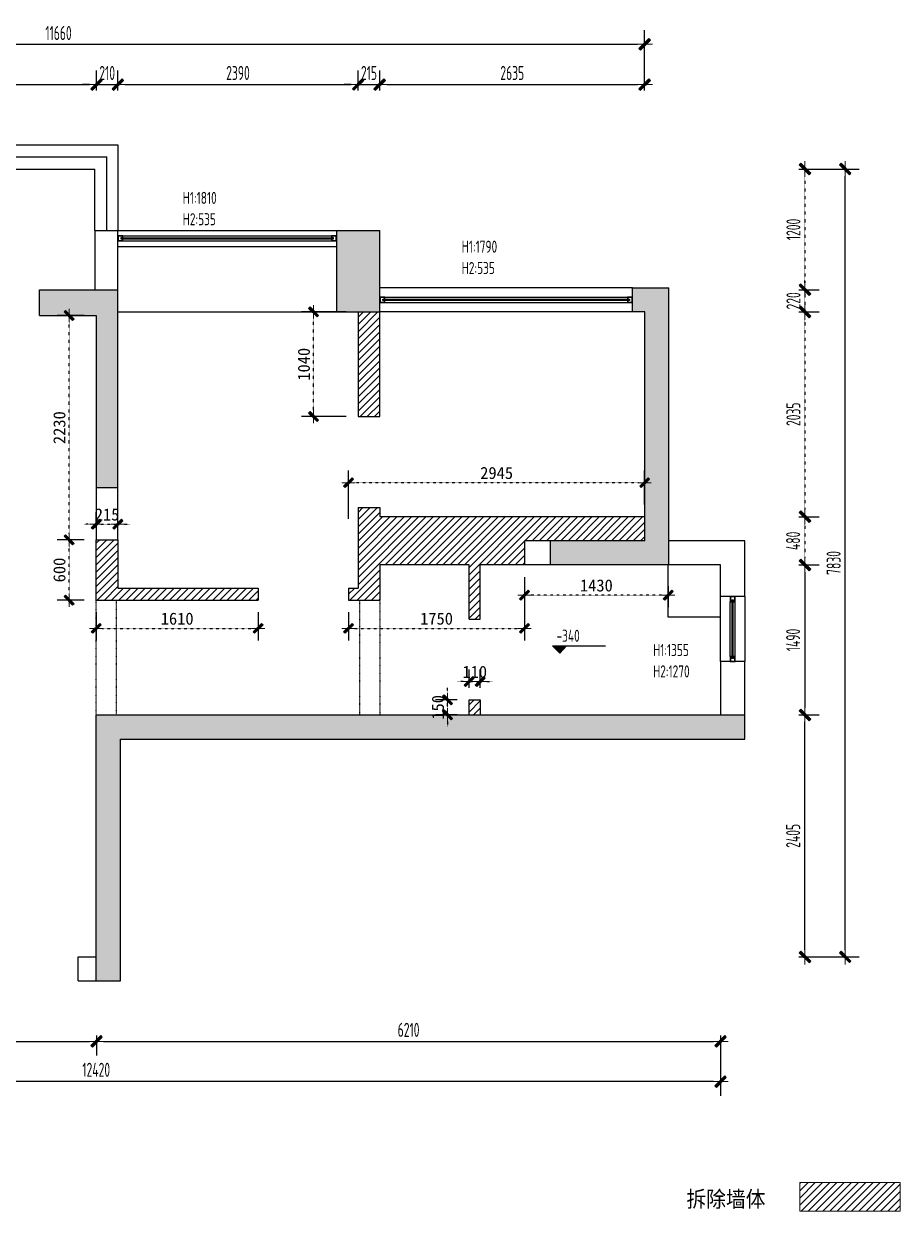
# Model space of a CAD drawing. Header units: millimetres. Extents: x -23568 to 99064, y -162914 to -58422.
# Drawn here: x -1934 to 6785, y -70224 to -58422 of the extents above; entities that cross this region are included whole.
import ezdxf

# ---------------------------------------------------------------- set-up
doc = ezdxf.new("R2010")
doc.units = ezdxf.units.MM
doc.header["$LTSCALE"] = 0.01
doc.linetypes.add('ACAD_ISO03W100', pattern=[30, 12, -18])
for name, color, linetype in [('FF-Win【窗】', 60, 'Continuous'), ('L-原始标注', 1, 'Continuous'), ('LIGHT-【梁】', 2, 'Continuous'), ('WALL-【原始墙体】', 6, 'Continuous')]:
    doc.layers.add(name, color=color, linetype=linetype)
doc.layers.add('Q◆【 拆除墙体填充】', color=6, linetype='Continuous', lineweight=0)
doc.styles.add('CCD_DIM', font='ARCHS.SHX', dxfattribs={"width": 0.7})
doc.styles.add('宋体', font='')
doc.styles.get('宋体').set_extended_font_data('SimSun')
doc.linetypes.add('ZIGZAG', pattern='A,0.00254,-5.08,[131,ltypeshp.shx,S=5.08,R=0,X=-5.08,Y=0],-10.16,[131,ltypeshp.shx,S=5.08,R=180,X=5.08,Y=0],-5.08', length=20.32254)
doc.dimstyles.new('知乐家-尺寸1：60', dxfattribs={"dimscale": 60, "dimtxt": 2, "dimasz": 1, "dimexe": 2, "dimexo": 2, "dimgap": 0.6, "dimtad": 1, "dimdec": 0, "dimdsep": 46, "dimtxsty": '宋体', "dimblk": 'WS-cj', "dimcen": 1, "dimclrd": 44, "dimclre": 44, "dimclrt": 2, "dimadec": 0, "dimazin": 2, "dimtfac": 1, "dimtdec": 4, "dimtix": 1, "dimtmove": 2, "dimatfit": 3, "dimldrblk": 'CCD_Leader_Arrow', "dimfxl": 0, "dimtolj": 1, "dimarcsym": 0})
doc.dimstyles.new('鹿白1：70', dxfattribs={"dimscale": 70, "dimtxt": 2, "dimasz": 1, "dimexe": 2, "dimexo": 2, "dimgap": 0.6, "dimtad": 1, "dimdec": 0, "dimrnd": 5, "dimdsep": 46, "dimtxsty": 'CCD_DIM', "dimblk": 'WS-cj', "dimcen": 1, "dimclrd": 44, "dimclre": 44, "dimclrt": 2, "dimadec": 0, "dimazin": 2, "dimtfac": 1, "dimtdec": 0, "dimtix": 1, "dimtmove": 2, "dimatfit": 3, "dimldrblk": 'CCD_Leader_Arrow', "dimfxl": 0, "dimtolj": 1, "dimarcsym": 0})
pattern_1 = [(45, (-109705.44, 252150.03), (-35.9210245, 35.9210245), [])]

# ---------------------------------------------------------------- blocks, each defined once
blk = doc.blocks.new('WS-cj')
blk.add_hatch(color=2).paths.add_polyline_path([(0.59, 0.82), (-0.82, -0.59), (-0.59, -0.82), (0.82, 0.59)])
at = {"color": 2, "linetype": 'ByBlock', "lineweight": 0}
for p, q in [((-1.1, 0), (0, 0)), ((0, 0), (1.1, 0))]:
    blk.add_line(p, q, dxfattribs=at)
at = {"color": 2}
blk.add_lwpolyline([(0.59, 0.82), (-0.82, -0.59), (-0.59, -0.82), (0.82, 0.59)], close=True, dxfattribs=at)
blk = doc.blocks.new('*D216')
at = {"layer": 'Defpoints', "color": 0, "transparency": 16777216}
for p in [(-1210, -59026), (-4293, -59226), (-1210, -59226)]:
    blk.add_point(p, dxfattribs=at)
at = {"layer": 'WALL-【原始墙体】', "color": 44, "lineweight": -2, "transparency": 16777216}
for p, q in [((-4293, -59086), (-4293, -58886)), ((-1210, -59086), (-1210, -58886)), ((-4223, -59026), (-1280, -59026))]:
    blk.add_line(p, q, dxfattribs=at)
at = {"layer": 'WALL-【原始墙体】', "color": 44, "lineweight": -2, "transparency": 16777216, "xscale": 70, "yscale": 70, "zscale": 70, "rotation": 180}
blk.add_blockref('WS-cj', (-4293, -59026), dxfattribs=at)
at = {"layer": 'WALL-【原始墙体】', "color": 44, "lineweight": -2, "transparency": 16777216, "xscale": 70, "yscale": 70, "zscale": 70}
blk.add_blockref('WS-cj', (-1210, -59026), dxfattribs=at)
at = {"layer": 'WALL-【原始墙体】', "color": 2, "transparency": 16777216, "insert": (-2751, -58914), "char_height": 140, "attachment_point": 5, "style": 'CCD_DIM'}
blk.add_mtext('\\A1;3080', dxfattribs=at)
blk = doc.blocks.new('CCD_Leader_Arrow')
at = {"color": 50, "linetype": 'ByBlock'}
blk.add_line((0, 0), (-1, 0), dxfattribs=at)
for points in [[(-0.86, 0.67), (-0.6, 0.85), (-0.24, 0), (0, 0)], [(-0.86, -0.67), (-0.6, -0.85), (-0.24, 0), (0, 0)]]:
    blk.add_solid(points, dxfattribs=at)
blk = doc.blocks.new('*D217')
at = {"layer": 'Defpoints', "color": 0, "transparency": 16777216}
for p in [(-998, -59026), (-1210, -59226), (-998, -59226)]:
    blk.add_point(p, dxfattribs=at)
at = {"layer": 'WALL-【原始墙体】', "color": 44, "lineweight": -2, "transparency": 16777216}
for p, q in [((-1210, -59086), (-1210, -58886)), ((-998, -59086), (-998, -58886)), ((-1280, -59026), (-1350, -59026)), ((-1210, -59026), (-998, -59026)), ((-928, -59026), (-858, -59026))]:
    blk.add_line(p, q, dxfattribs=at)
at = {"layer": 'WALL-【原始墙体】', "color": 44, "lineweight": -2, "transparency": 16777216, "xscale": 70, "yscale": 70, "zscale": 70}
blk.add_blockref('WS-cj', (-1210, -59026), dxfattribs=at)
at = {"layer": 'WALL-【原始墙体】', "color": 44, "lineweight": -2, "transparency": 16777216, "xscale": 70, "yscale": 70, "zscale": 70, "rotation": 180}
blk.add_blockref('WS-cj', (-998, -59026), dxfattribs=at)
at = {"layer": 'WALL-【原始墙体】', "color": 2, "transparency": 16777216, "insert": (-1104, -58911), "char_height": 140, "attachment_point": 5, "style": 'CCD_DIM'}
blk.add_mtext('\\A1;210', dxfattribs=at)
blk = doc.blocks.new('*D218')
at = {"layer": 'Defpoints', "color": 0, "transparency": 16777216}
for p in [(1392, -59026), (-998, -59226), (1392, -59226)]:
    blk.add_point(p, dxfattribs=at)
at = {"layer": 'WALL-【原始墙体】', "color": 44, "lineweight": -2, "transparency": 16777216}
for p, q in [((-998, -59086), (-998, -58886)), ((1392, -59086), (1392, -58886)), ((-928, -59026), (1322, -59026))]:
    blk.add_line(p, q, dxfattribs=at)
at = {"layer": 'WALL-【原始墙体】', "color": 44, "lineweight": -2, "transparency": 16777216, "xscale": 70, "yscale": 70, "zscale": 70, "rotation": 180}
blk.add_blockref('WS-cj', (-998, -59026), dxfattribs=at)
at = {"layer": 'WALL-【原始墙体】', "color": 44, "lineweight": -2, "transparency": 16777216, "xscale": 70, "yscale": 70, "zscale": 70}
blk.add_blockref('WS-cj', (1392, -59026), dxfattribs=at)
at = {"layer": 'WALL-【原始墙体】', "color": 2, "transparency": 16777216, "insert": (197, -58911), "char_height": 140, "attachment_point": 5, "style": 'CCD_DIM'}
blk.add_mtext('\\A1;2390', dxfattribs=at)
blk = doc.blocks.new('*D219')
at = {"layer": 'Defpoints', "color": 0, "transparency": 16777216}
for p in [(1607, -59026), (1392, -59226), (1607, -59226)]:
    blk.add_point(p, dxfattribs=at)
at = {"layer": 'WALL-【原始墙体】', "color": 44, "lineweight": -2, "transparency": 16777216}
for p, q in [((1392, -59086), (1392, -58886)), ((1607, -59086), (1607, -58886)), ((1322, -59026), (1252, -59026)), ((1392, -59026), (1607, -59026)), ((1677, -59026), (1747, -59026))]:
    blk.add_line(p, q, dxfattribs=at)
at = {"layer": 'WALL-【原始墙体】', "color": 44, "lineweight": -2, "transparency": 16777216, "xscale": 70, "yscale": 70, "zscale": 70}
blk.add_blockref('WS-cj', (1392, -59026), dxfattribs=at)
at = {"layer": 'WALL-【原始墙体】', "color": 44, "lineweight": -2, "transparency": 16777216, "xscale": 70, "yscale": 70, "zscale": 70, "rotation": 180}
blk.add_blockref('WS-cj', (1607, -59026), dxfattribs=at)
at = {"layer": 'WALL-【原始墙体】', "color": 2, "transparency": 16777216, "insert": (1500, -58911), "char_height": 140, "attachment_point": 5, "style": 'CCD_DIM'}
blk.add_mtext('\\A1;215', dxfattribs=at)
blk = doc.blocks.new('*D220')
at = {"layer": 'Defpoints', "color": 0, "transparency": 16777216}
for p in [(4242, -59026), (1607, -59226), (4242, -59226)]:
    blk.add_point(p, dxfattribs=at)
at = {"layer": 'WALL-【原始墙体】', "color": 44, "lineweight": -2, "transparency": 16777216}
for p, q in [((1607, -59086), (1607, -58886)), ((4242, -59086), (4242, -58886)), ((1677, -59026), (4172, -59026))]:
    blk.add_line(p, q, dxfattribs=at)
at = {"layer": 'WALL-【原始墙体】', "color": 44, "lineweight": -2, "transparency": 16777216, "xscale": 70, "yscale": 70, "zscale": 70, "rotation": 180}
blk.add_blockref('WS-cj', (1607, -59026), dxfattribs=at)
at = {"layer": 'WALL-【原始墙体】', "color": 44, "lineweight": -2, "transparency": 16777216, "xscale": 70, "yscale": 70, "zscale": 70}
blk.add_blockref('WS-cj', (4242, -59026), dxfattribs=at)
at = {"layer": 'WALL-【原始墙体】', "color": 2, "transparency": 16777216, "insert": (2925, -58911), "char_height": 140, "attachment_point": 5, "style": 'CCD_DIM'}
blk.add_mtext('\\A1;2635', dxfattribs=at)
blk = doc.blocks.new('*D221')
at = {"color": 44, "lineweight": -2, "transparency": 16777216}
for p, q in [((5777, -59866), (5977, -59866)), ((5777, -61066), (5977, -61066))]:
    blk.add_line(p, q, dxfattribs=at)
at = {"color": 44, "linetype": 'ACAD_ISO03W100', "lineweight": -2, "transparency": 16777216}
blk.add_line((5837, -59936), (5837, -60996), dxfattribs=at)
at = {"layer": 'Defpoints', "color": 0, "transparency": 16777216}
for p in [(5637, -59866), (5637, -61066), (5837, -61066)]:
    blk.add_point(p, dxfattribs=at)
at = {"color": 44, "lineweight": -2, "transparency": 16777216, "xscale": 70, "yscale": 70, "zscale": 70}
for p, rotation in [((5837, -59866), 90), ((5837, -61066), 270)]:
    blk.add_blockref('WS-cj', p, dxfattribs=dict(at, rotation=rotation))
at = {"color": 2, "transparency": 16777216, "insert": (5722, -60466), "char_height": 140, "attachment_point": 5, "rotation": 90, "style": 'CCD_DIM'}
blk.add_mtext('\\A1;1200', dxfattribs=at)
blk = doc.blocks.new('*D222')
at = {"color": 44, "linetype": 'ACAD_ISO03W100', "lineweight": -2, "transparency": 16777216}
for p, q in [((5837, -60996), (5837, -60926)), ((5837, -61066), (5837, -61286)), ((5837, -61356), (5837, -61426))]:
    blk.add_line(p, q, dxfattribs=at)
at = {"color": 44, "lineweight": -2, "transparency": 16777216}
for p, q in [((5777, -61066), (5977, -61066)), ((5777, -61286), (5977, -61286))]:
    blk.add_line(p, q, dxfattribs=at)
at = {"layer": 'Defpoints', "color": 0, "transparency": 16777216}
for p in [(5637, -61066), (5637, -61286), (5837, -61286)]:
    blk.add_point(p, dxfattribs=at)
at = {"color": 44, "lineweight": -2, "transparency": 16777216, "xscale": 70, "yscale": 70, "zscale": 70}
for p, rotation in [((5837, -61066), 270), ((5837, -61286), 90)]:
    blk.add_blockref('WS-cj', p, dxfattribs=dict(at, rotation=rotation))
at = {"color": 2, "transparency": 16777216, "insert": (5722, -61176), "char_height": 140, "attachment_point": 5, "rotation": 90, "style": 'CCD_DIM'}
blk.add_mtext('\\A1;220', dxfattribs=at)
blk = doc.blocks.new('*D223')
at = {"color": 44, "lineweight": -2, "transparency": 16777216}
for p, q in [((5777, -61286), (5977, -61286)), ((5777, -63321), (5977, -63321))]:
    blk.add_line(p, q, dxfattribs=at)
at = {"color": 44, "linetype": 'ACAD_ISO03W100', "lineweight": -2, "transparency": 16777216}
blk.add_line((5837, -61356), (5837, -63251), dxfattribs=at)
at = {"layer": 'Defpoints', "color": 0, "transparency": 16777216}
for p in [(5637, -61286), (5637, -63321), (5837, -63321)]:
    blk.add_point(p, dxfattribs=at)
at = {"color": 44, "lineweight": -2, "transparency": 16777216, "xscale": 70, "yscale": 70, "zscale": 70}
for p, rotation in [((5837, -61286), 90), ((5837, -63321), 270)]:
    blk.add_blockref('WS-cj', p, dxfattribs=dict(at, rotation=rotation))
at = {"color": 2, "transparency": 16777216, "insert": (5722, -62303), "char_height": 140, "attachment_point": 5, "rotation": 90, "style": 'CCD_DIM'}
blk.add_mtext('\\A1;2035', dxfattribs=at)
blk = doc.blocks.new('*D224')
at = {"color": 44, "lineweight": -2, "transparency": 16777216}
for p, q in [((5777, -63321), (5977, -63321)), ((5777, -63801), (5977, -63801))]:
    blk.add_line(p, q, dxfattribs=at)
at = {"color": 44, "linetype": 'ACAD_ISO03W100', "lineweight": -2, "transparency": 16777216}
blk.add_line((5837, -63391), (5837, -63731), dxfattribs=at)
at = {"layer": 'Defpoints', "color": 0, "transparency": 16777216}
for p in [(5637, -63321), (5637, -63801), (5837, -63801)]:
    blk.add_point(p, dxfattribs=at)
at = {"color": 44, "lineweight": -2, "transparency": 16777216, "xscale": 70, "yscale": 70, "zscale": 70}
for p, rotation in [((5837, -63321), 90), ((5837, -63801), 270)]:
    blk.add_blockref('WS-cj', p, dxfattribs=dict(at, rotation=rotation))
at = {"color": 2, "transparency": 16777216, "insert": (5719, -63561), "char_height": 140, "attachment_point": 5, "rotation": 90, "style": 'CCD_DIM'}
blk.add_mtext('\\A1;480', dxfattribs=at)
blk = doc.blocks.new('*D225')
at = {"layer": 'Defpoints', "color": 0, "transparency": 16777216}
for p in [(5637, -63801), (5637, -65291), (5837, -65291)]:
    blk.add_point(p, dxfattribs=at)
at = {"layer": 'WALL-【原始墙体】', "color": 44, "lineweight": -2, "transparency": 16777216}
for p, q in [((5777, -63801), (5977, -63801)), ((5837, -63871), (5837, -65221)), ((5777, -65291), (5977, -65291))]:
    blk.add_line(p, q, dxfattribs=at)
at = {"layer": 'WALL-【原始墙体】', "color": 44, "lineweight": -2, "transparency": 16777216, "xscale": 70, "yscale": 70, "zscale": 70}
for p, rotation in [((5837, -63801), 90), ((5837, -65291), 270)]:
    blk.add_blockref('WS-cj', p, dxfattribs=dict(at, rotation=rotation))
at = {"layer": 'WALL-【原始墙体】', "color": 2, "transparency": 16777216, "insert": (5719, -64546), "char_height": 140, "attachment_point": 5, "rotation": 90, "style": 'CCD_DIM'}
blk.add_mtext('\\A1;1490', dxfattribs=at)
blk = doc.blocks.new('*D226')
at = {"layer": 'Defpoints', "color": 0, "transparency": 16777216}
for p in [(5637, -65291), (5837, -65291), (5637, -67696)]:
    blk.add_point(p, dxfattribs=at)
at = {"layer": 'WALL-【原始墙体】', "color": 44, "lineweight": -2, "transparency": 16777216}
for p, q in [((5777, -65291), (5977, -65291)), ((5837, -67626), (5837, -65361)), ((5777, -67696), (5977, -67696))]:
    blk.add_line(p, q, dxfattribs=at)
at = {"layer": 'WALL-【原始墙体】', "color": 44, "lineweight": -2, "transparency": 16777216, "xscale": 70, "yscale": 70, "zscale": 70}
for p, rotation in [((5837, -65291), 90), ((5837, -67696), 270)]:
    blk.add_blockref('WS-cj', p, dxfattribs=dict(at, rotation=rotation))
at = {"layer": 'WALL-【原始墙体】', "color": 2, "transparency": 16777216, "insert": (5719, -66493), "char_height": 140, "attachment_point": 5, "rotation": 90, "style": 'CCD_DIM'}
blk.add_mtext('\\A1;2405', dxfattribs=at)
blk = doc.blocks.new('*D237')
at = {"layer": 'Defpoints', "color": 0, "transparency": 16777216}
for p in [(-4313, -68336), (-1210, -68336), (-1210, -68536)]:
    blk.add_point(p, dxfattribs=at)
at = {"layer": 'WALL-【原始墙体】', "color": 44, "lineweight": -2, "transparency": 16777216}
for p, q in [((-4313, -68476), (-4313, -68676)), ((-4243, -68536), (-1280, -68536)), ((-1210, -68476), (-1210, -68676))]:
    blk.add_line(p, q, dxfattribs=at)
at = {"layer": 'WALL-【原始墙体】', "color": 44, "lineweight": -2, "transparency": 16777216, "xscale": 70, "yscale": 70, "zscale": 70, "rotation": 180}
blk.add_blockref('WS-cj', (-4313, -68536), dxfattribs=at)
at = {"layer": 'WALL-【原始墙体】', "color": 44, "lineweight": -2, "transparency": 16777216, "xscale": 70, "yscale": 70, "zscale": 70}
blk.add_blockref('WS-cj', (-1210, -68536), dxfattribs=at)
at = {"layer": 'WALL-【原始墙体】', "color": 2, "transparency": 16777216, "insert": (-2761, -68424), "char_height": 140, "attachment_point": 5, "style": 'CCD_DIM'}
blk.add_mtext('\\A1;3100', dxfattribs=at)
blk = doc.blocks.new('*D238')
at = {"layer": 'Defpoints', "color": 0, "transparency": 16777216}
for p in [(-1210, -68336), (4997, -68336), (4997, -68536)]:
    blk.add_point(p, dxfattribs=at)
at = {"layer": 'WALL-【原始墙体】', "color": 44, "lineweight": -2, "transparency": 16777216}
for p, q in [((-1210, -68476), (-1210, -68676)), ((-1140, -68536), (4927, -68536)), ((4997, -68476), (4997, -68676))]:
    blk.add_line(p, q, dxfattribs=at)
at = {"layer": 'WALL-【原始墙体】', "color": 44, "lineweight": -2, "transparency": 16777216, "xscale": 70, "yscale": 70, "zscale": 70, "rotation": 180}
blk.add_blockref('WS-cj', (-1210, -68536), dxfattribs=at)
at = {"layer": 'WALL-【原始墙体】', "color": 44, "lineweight": -2, "transparency": 16777216, "xscale": 70, "yscale": 70, "zscale": 70}
blk.add_blockref('WS-cj', (4997, -68536), dxfattribs=at)
at = {"layer": 'WALL-【原始墙体】', "color": 2, "transparency": 16777216, "insert": (1894, -68421), "char_height": 140, "attachment_point": 5, "style": 'CCD_DIM'}
blk.add_mtext('\\A1;6210', dxfattribs=at)
blk = doc.blocks.new('*D239')
at = {"layer": 'Defpoints', "color": 0, "transparency": 16777216}
for p in [(-7423, -68336), (4997, -68336), (-7423, -68936)]:
    blk.add_point(p, dxfattribs=at)
at = {"layer": 'WALL-【原始墙体】', "color": 44, "lineweight": -2, "transparency": 16777216}
for p, q in [((-7423, -68586), (-7423, -69076)), ((4997, -68586), (4997, -69076)), ((4927, -68936), (-7353, -68936))]:
    blk.add_line(p, q, dxfattribs=at)
at = {"layer": 'WALL-【原始墙体】', "color": 44, "lineweight": -2, "transparency": 16777216, "xscale": 70, "yscale": 70, "zscale": 70, "rotation": 180}
blk.add_blockref('WS-cj', (-7423, -68936), dxfattribs=at)
at = {"layer": 'WALL-【原始墙体】', "color": 44, "lineweight": -2, "transparency": 16777216, "xscale": 70, "yscale": 70, "zscale": 70}
blk.add_blockref('WS-cj', (4997, -68936), dxfattribs=at)
at = {"layer": 'WALL-【原始墙体】', "color": 2, "transparency": 16777216, "insert": (-1213, -68818), "char_height": 140, "attachment_point": 5, "style": 'CCD_DIM'}
blk.add_mtext('\\A1;12420', dxfattribs=at)
blk = doc.blocks.new('*D240')
at = {"layer": 'Defpoints', "color": 0, "transparency": 16777216}
for p in [(5637, -59866), (6237, -59866), (5637, -67696)]:
    blk.add_point(p, dxfattribs=at)
at = {"layer": 'WALL-【原始墙体】', "color": 44, "lineweight": -2, "transparency": 16777216}
for p, q in [((5887, -59866), (6377, -59866)), ((6237, -67626), (6237, -59936)), ((5887, -67696), (6377, -67696))]:
    blk.add_line(p, q, dxfattribs=at)
at = {"layer": 'WALL-【原始墙体】', "color": 44, "lineweight": -2, "transparency": 16777216, "xscale": 70, "yscale": 70, "zscale": 70}
for p, rotation in [((6237, -59866), 90), ((6237, -67696), 270)]:
    blk.add_blockref('WS-cj', p, dxfattribs=dict(at, rotation=rotation))
at = {"layer": 'WALL-【原始墙体】', "color": 2, "transparency": 16777216, "insert": (6122, -63781), "char_height": 140, "attachment_point": 5, "rotation": 90, "style": 'CCD_DIM'}
blk.add_mtext('\\A1;7830', dxfattribs=at)
blk = doc.blocks.new('*D241')
at = {"layer": 'Defpoints', "color": 0, "transparency": 16777216}
for p in [(4242, -58626), (-7418, -59226), (4242, -59226)]:
    blk.add_point(p, dxfattribs=at)
at = {"layer": 'WALL-【原始墙体】', "color": 44, "lineweight": -2, "transparency": 16777216}
for p, q in [((-7418, -58976), (-7418, -58486)), ((4242, -58976), (4242, -58486)), ((-7348, -58626), (4172, -58626))]:
    blk.add_line(p, q, dxfattribs=at)
at = {"layer": 'WALL-【原始墙体】', "color": 44, "lineweight": -2, "transparency": 16777216, "xscale": 70, "yscale": 70, "zscale": 70, "rotation": 180}
blk.add_blockref('WS-cj', (-7418, -58626), dxfattribs=at)
at = {"layer": 'WALL-【原始墙体】', "color": 44, "lineweight": -2, "transparency": 16777216, "xscale": 70, "yscale": 70, "zscale": 70}
blk.add_blockref('WS-cj', (4242, -58626), dxfattribs=at)
at = {"layer": 'WALL-【原始墙体】', "color": 2, "transparency": 16777216, "insert": (-1588, -58514), "char_height": 140, "attachment_point": 5, "style": 'CCD_DIM'}
blk.add_mtext('\\A1;11660', dxfattribs=at)
blk = doc.blocks.new('*U167')
at = {"color": 250, "linetype": 'ZIGZAG'}
blk.add_line((25, 415), (25, -1690), dxfattribs=at)
at = {"layer": 'FF-Win【窗】', "color": 136}
for p, q in [((0, 400), (0, -1675)), ((50, 400), (50, -1675))]:
    blk.add_line(p, q, dxfattribs=at)
at = {"layer": 'FF-Win【窗】'}
for p, q in [((20, 400), (20, -1675)), ((30, 400), (30, -1675))]:
    blk.add_line(p, q, dxfattribs=at)
for points in [[(0, 450), (0, 400), (20, 400), (20, 415), (30, 415), (30, 400), (50, 400), (50, 450)], [(50, -1725), (50, -1675), (30, -1675), (30, -1690), (20, -1690), (20, -1675), (0, -1675), (0, -1725)]]:
    blk.add_lwpolyline(points, close=True, dxfattribs=at)
at = {"layer": 'FF-Win【窗】', "color": 136}
for points in [[(3, 447), (3, 403), (17, 403), (17, 418), (33, 418), (33, 403), (47, 403), (47, 447)], [(47, -1722), (47, -1678), (33, -1678), (33, -1693), (17, -1693), (17, -1678), (3, -1678), (3, -1722)]]:
    blk.add_lwpolyline(points, close=True, dxfattribs=at)
blk = doc.blocks.new('*U168')
at = {"color": 250, "linetype": 'ZIGZAG'}
blk.add_line((25, 415), (25, -2030), dxfattribs=at)
at = {"layer": 'FF-Win【窗】', "color": 136}
for p, q in [((0, 400), (0, -2015)), ((50, 400), (50, -2015))]:
    blk.add_line(p, q, dxfattribs=at)
at = {"layer": 'FF-Win【窗】'}
for p, q in [((20, 400), (20, -2015)), ((30, 400), (30, -2015))]:
    blk.add_line(p, q, dxfattribs=at)
for points in [[(0, 450), (0, 400), (20, 400), (20, 415), (30, 415), (30, 400), (50, 400), (50, 450)], [(50, -2065), (50, -2015), (30, -2015), (30, -2030), (20, -2030), (20, -2015), (0, -2015), (0, -2065)]]:
    blk.add_lwpolyline(points, close=True, dxfattribs=at)
at = {"layer": 'FF-Win【窗】', "color": 136}
for points in [[(3, 447), (3, 403), (17, 403), (17, 418), (33, 418), (33, 403), (47, 403), (47, 447)], [(47, -2062), (47, -2018), (33, -2018), (33, -2033), (17, -2033), (17, -2018), (3, -2018), (3, -2062)]]:
    blk.add_lwpolyline(points, close=True, dxfattribs=at)
blk = doc.blocks.new('*U171')
at = {"color": 250, "linetype": 'ZIGZAG'}
blk.add_line((25, 415), (25, -160), dxfattribs=at)
at = {"layer": 'FF-Win【窗】', "color": 136}
for p, q in [((0, 400), (0, -145)), ((50, 400), (50, -145))]:
    blk.add_line(p, q, dxfattribs=at)
at = {"layer": 'FF-Win【窗】'}
for p, q in [((20, 400), (20, -145)), ((30, 400), (30, -145))]:
    blk.add_line(p, q, dxfattribs=at)
for points in [[(0, 450), (0, 400), (20, 400), (20, 415), (30, 415), (30, 400), (50, 400), (50, 450)], [(50, -195), (50, -145), (30, -145), (30, -160), (20, -160), (20, -145), (0, -145), (0, -195)]]:
    blk.add_lwpolyline(points, close=True, dxfattribs=at)
at = {"layer": 'FF-Win【窗】', "color": 136}
for points in [[(3, 447), (3, 403), (17, 403), (17, 418), (33, 418), (33, 403), (47, 403), (47, 447)], [(47, -192), (47, -148), (33, -148), (33, -163), (17, -163), (17, -148), (3, -148), (3, -192)]]:
    blk.add_lwpolyline(points, close=True, dxfattribs=at)
blk = doc.blocks.new('海龍09210100')
blk.add_hatch(color=3).paths.add_polyline_path([(-246, -93), (-161, 0), (-336, 0)])
at = {"color": 3}
for points in [[(-336, 0), (-161, 0), (-246, -93), (-336, 0)], [(-336, 0), (336, 0)]]:
    blk.add_lwpolyline(points, dxfattribs=at)
blk = doc.blocks.new('*D432')
at = {"layer": 'Defpoints', "color": 0, "transparency": 16777216}
for p in [(-1483, -63551), (-1213, -63551), (-1213, -64151)]:
    blk.add_point(p, dxfattribs=at)
at = {"layer": 'Q◆【 拆除墙体填充】', "color": 44, "lineweight": -2, "transparency": 16777216}
for p, q in [((-1333, -63551), (-1603, -63551)), ((-1333, -64151), (-1603, -64151))]:
    blk.add_line(p, q, dxfattribs=at)
at = {"layer": 'Q◆【 拆除墙体填充】', "color": 44, "linetype": 'ACAD_ISO03W100', "lineweight": -2, "transparency": 16777216}
blk.add_line((-1483, -64091), (-1483, -63611), dxfattribs=at)
at = {"layer": 'Q◆【 拆除墙体填充】', "color": 44, "lineweight": -2, "transparency": 16777216, "xscale": 60, "yscale": 60, "zscale": 60}
for p, rotation in [((-1483, -63551), 90), ((-1483, -64151), 270)]:
    blk.add_blockref('WS-cj', p, dxfattribs=dict(at, rotation=rotation))
at = {"layer": 'Q◆【 拆除墙体填充】', "color": 2, "transparency": 16777216, "insert": (-1579, -63851), "char_height": 120, "attachment_point": 5, "rotation": 90, "style": '宋体'}
blk.add_mtext('\\A1;600', dxfattribs=at)
blk = doc.blocks.new('*D433')
at = {"layer": 'Defpoints', "color": 0, "transparency": 16777216}
for p in [(-1483, -61321), (-1213, -61321), (-1213, -63551)]:
    blk.add_point(p, dxfattribs=at)
at = {"layer": 'Q◆【 拆除墙体填充】', "color": 44, "lineweight": -2, "transparency": 16777216}
for p, q in [((-1333, -61321), (-1603, -61321)), ((-1333, -63551), (-1603, -63551))]:
    blk.add_line(p, q, dxfattribs=at)
at = {"layer": 'Q◆【 拆除墙体填充】', "color": 44, "linetype": 'ACAD_ISO03W100', "lineweight": -2, "transparency": 16777216}
blk.add_line((-1483, -63491), (-1483, -61381), dxfattribs=at)
at = {"layer": 'Q◆【 拆除墙体填充】', "color": 44, "lineweight": -2, "transparency": 16777216, "xscale": 60, "yscale": 60, "zscale": 60}
for p, rotation in [((-1483, -61321), 90), ((-1483, -63551), 270)]:
    blk.add_blockref('WS-cj', p, dxfattribs=dict(at, rotation=rotation))
at = {"layer": 'Q◆【 拆除墙体填充】', "color": 2, "transparency": 16777216, "insert": (-1579, -62436), "char_height": 120, "attachment_point": 5, "rotation": 90, "style": '宋体'}
blk.add_mtext('\\A1;2230', dxfattribs=at)
blk = doc.blocks.new('*D434')
at = {"layer": 'Defpoints', "color": 0, "transparency": 16777216}
for p in [(-998, -63396), (-1213, -63551), (-998, -63551)]:
    blk.add_point(p, dxfattribs=at)
at = {"layer": 'Q◆【 拆除墙体填充】', "color": 44, "lineweight": -2, "transparency": 16777216}
for p, q in [((-1213, -63431), (-1213, -63276)), ((-998, -63431), (-998, -63276))]:
    blk.add_line(p, q, dxfattribs=at)
at = {"layer": 'Q◆【 拆除墙体填充】', "color": 44, "linetype": 'ACAD_ISO03W100', "lineweight": -2, "transparency": 16777216}
for p, q in [((-1273, -63396), (-1333, -63396)), ((-1213, -63396), (-998, -63396)), ((-938, -63396), (-878, -63396))]:
    blk.add_line(p, q, dxfattribs=at)
at = {"layer": 'Q◆【 拆除墙体填充】', "color": 44, "lineweight": -2, "transparency": 16777216, "xscale": 60, "yscale": 60, "zscale": 60}
blk.add_blockref('WS-cj', (-1213, -63396), dxfattribs=at)
at = {"layer": 'Q◆【 拆除墙体填充】', "color": 44, "lineweight": -2, "transparency": 16777216, "xscale": 60, "yscale": 60, "zscale": 60, "rotation": 180}
blk.add_blockref('WS-cj', (-998, -63396), dxfattribs=at)
at = {"layer": 'Q◆【 拆除墙体填充】', "color": 2, "transparency": 16777216, "insert": (-1105, -63300), "char_height": 120, "attachment_point": 5, "style": '宋体'}
blk.add_mtext('\\A1;215', dxfattribs=at)
blk = doc.blocks.new('*D435')
at = {"layer": 'Defpoints', "color": 0, "transparency": 16777216}
for p in [(-1213, -64151), (397, -64151), (397, -64431)]:
    blk.add_point(p, dxfattribs=at)
at = {"layer": 'Q◆【 拆除墙体填充】', "color": 44, "lineweight": -2, "transparency": 16777216}
for p, q in [((-1213, -64271), (-1213, -64551)), ((397, -64271), (397, -64551))]:
    blk.add_line(p, q, dxfattribs=at)
at = {"layer": 'Q◆【 拆除墙体填充】', "color": 44, "linetype": 'ACAD_ISO03W100', "lineweight": -2, "transparency": 16777216}
blk.add_line((-1153, -64431), (337, -64431), dxfattribs=at)
at = {"layer": 'Q◆【 拆除墙体填充】', "color": 44, "lineweight": -2, "transparency": 16777216, "xscale": 60, "yscale": 60, "zscale": 60, "rotation": 180}
blk.add_blockref('WS-cj', (-1213, -64431), dxfattribs=at)
at = {"layer": 'Q◆【 拆除墙体填充】', "color": 44, "lineweight": -2, "transparency": 16777216, "xscale": 60, "yscale": 60, "zscale": 60}
blk.add_blockref('WS-cj', (397, -64431), dxfattribs=at)
at = {"layer": 'Q◆【 拆除墙体填充】', "color": 2, "transparency": 16777216, "insert": (-408, -64335), "char_height": 120, "attachment_point": 5, "style": '宋体'}
blk.add_mtext('\\A1;1610', dxfattribs=at)
blk = doc.blocks.new('*D436')
at = {"layer": 'Defpoints', "color": 0, "transparency": 16777216}
for p in [(3047, -63801), (4477, -63891), (3047, -64101)]:
    blk.add_point(p, dxfattribs=at)
at = {"layer": 'Q◆【 拆除墙体填充】', "color": 44, "lineweight": -2, "transparency": 16777216}
for p, q in [((3047, -63921), (3047, -64221)), ((4477, -64011), (4477, -64221))]:
    blk.add_line(p, q, dxfattribs=at)
at = {"layer": 'Q◆【 拆除墙体填充】', "color": 44, "linetype": 'ACAD_ISO03W100', "lineweight": -2, "transparency": 16777216}
blk.add_line((4417, -64101), (3107, -64101), dxfattribs=at)
at = {"layer": 'Q◆【 拆除墙体填充】', "color": 44, "lineweight": -2, "transparency": 16777216, "xscale": 60, "yscale": 60, "zscale": 60, "rotation": 180}
blk.add_blockref('WS-cj', (3047, -64101), dxfattribs=at)
at = {"layer": 'Q◆【 拆除墙体填充】', "color": 44, "lineweight": -2, "transparency": 16777216, "xscale": 60, "yscale": 60, "zscale": 60}
blk.add_blockref('WS-cj', (4477, -64101), dxfattribs=at)
at = {"layer": 'Q◆【 拆除墙体填充】', "color": 2, "transparency": 16777216, "insert": (3762, -64005), "char_height": 120, "attachment_point": 5, "style": '宋体'}
blk.add_mtext('\\A1;1430', dxfattribs=at)
blk = doc.blocks.new('*D437')
at = {"layer": 'Defpoints', "color": 0, "transparency": 16777216}
for p in [(2282, -65141), (2497, -65141), (2497, -65291)]:
    blk.add_point(p, dxfattribs=at)
at = {"layer": 'Q◆【 拆除墙体填充】', "color": 44, "linetype": 'ACAD_ISO03W100', "lineweight": -2, "transparency": 16777216}
for p, q in [((2282, -65081), (2282, -65021)), ((2282, -65291), (2282, -65141)), ((2282, -65351), (2282, -65411))]:
    blk.add_line(p, q, dxfattribs=at)
at = {"layer": 'Q◆【 拆除墙体填充】', "color": 44, "lineweight": -2, "transparency": 16777216}
for p, q in [((2377, -65141), (2162, -65141)), ((2377, -65291), (2162, -65291))]:
    blk.add_line(p, q, dxfattribs=at)
at = {"layer": 'Q◆【 拆除墙体填充】', "color": 44, "lineweight": -2, "transparency": 16777216, "xscale": 60, "yscale": 60, "zscale": 60}
for p, rotation in [((2282, -65141), 270), ((2282, -65291), 90)]:
    blk.add_blockref('WS-cj', p, dxfattribs=dict(at, rotation=rotation))
at = {"layer": 'Q◆【 拆除墙体填充】', "color": 2, "transparency": 16777216, "insert": (2186, -65216), "char_height": 120, "attachment_point": 5, "rotation": 90, "style": '宋体'}
blk.add_mtext('\\A1;150', dxfattribs=at)
blk = doc.blocks.new('*D438')
at = {"layer": 'Defpoints', "color": 0, "transparency": 16777216}
for p in [(2607, -64960), (2497, -65141), (2607, -65141)]:
    blk.add_point(p, dxfattribs=at)
at = {"layer": 'Q◆【 拆除墙体填充】', "color": 44, "lineweight": -2, "transparency": 16777216}
for p, q in [((2497, -65021), (2497, -64840)), ((2607, -65021), (2607, -64840))]:
    blk.add_line(p, q, dxfattribs=at)
at = {"layer": 'Q◆【 拆除墙体填充】', "color": 44, "linetype": 'ACAD_ISO03W100', "lineweight": -2, "transparency": 16777216}
for p, q in [((2437, -64960), (2377, -64960)), ((2497, -64960), (2607, -64960)), ((2667, -64960), (2727, -64960))]:
    blk.add_line(p, q, dxfattribs=at)
at = {"layer": 'Q◆【 拆除墙体填充】', "color": 44, "lineweight": -2, "transparency": 16777216, "xscale": 60, "yscale": 60, "zscale": 60}
blk.add_blockref('WS-cj', (2497, -64960), dxfattribs=at)
at = {"layer": 'Q◆【 拆除墙体填充】', "color": 44, "lineweight": -2, "transparency": 16777216, "xscale": 60, "yscale": 60, "zscale": 60, "rotation": 180}
blk.add_blockref('WS-cj', (2607, -64960), dxfattribs=at)
at = {"layer": 'Q◆【 拆除墙体填充】', "color": 2, "transparency": 16777216, "insert": (2552, -64864), "char_height": 120, "attachment_point": 5, "style": '宋体'}
blk.add_mtext('\\A1;110', dxfattribs=at)
blk = doc.blocks.new('*D439')
at = {"layer": 'Defpoints', "color": 0, "transparency": 16777216}
for p in [(3047, -63801), (1297, -64151), (3047, -64431)]:
    blk.add_point(p, dxfattribs=at)
at = {"layer": 'Q◆【 拆除墙体填充】', "color": 44, "lineweight": -2, "transparency": 16777216}
for p, q in [((3047, -64071), (3047, -64551)), ((1297, -64271), (1297, -64551))]:
    blk.add_line(p, q, dxfattribs=at)
at = {"layer": 'Q◆【 拆除墙体填充】', "color": 44, "linetype": 'ACAD_ISO03W100', "lineweight": -2, "transparency": 16777216}
blk.add_line((1357, -64431), (2987, -64431), dxfattribs=at)
at = {"layer": 'Q◆【 拆除墙体填充】', "color": 44, "lineweight": -2, "transparency": 16777216, "xscale": 60, "yscale": 60, "zscale": 60, "rotation": 180}
blk.add_blockref('WS-cj', (1297, -64431), dxfattribs=at)
at = {"layer": 'Q◆【 拆除墙体填充】', "color": 44, "lineweight": -2, "transparency": 16777216, "xscale": 60, "yscale": 60, "zscale": 60}
blk.add_blockref('WS-cj', (3047, -64431), dxfattribs=at)
at = {"layer": 'Q◆【 拆除墙体填充】', "color": 2, "transparency": 16777216, "insert": (2172, -64335), "char_height": 120, "attachment_point": 5, "style": '宋体'}
blk.add_mtext('\\A1;1750', dxfattribs=at)
blk = doc.blocks.new('*D440')
at = {"layer": 'Defpoints', "color": 0, "transparency": 16777216}
for p in [(1297, -62983), (4242, -63321), (1297, -64031)]:
    blk.add_point(p, dxfattribs=at)
at = {"layer": 'Q◆【 拆除墙体填充】', "color": 44, "lineweight": -2, "transparency": 16777216}
for p, q in [((1297, -63343), (1297, -62863)), ((4242, -63201), (4242, -62863))]:
    blk.add_line(p, q, dxfattribs=at)
at = {"layer": 'Q◆【 拆除墙体填充】', "color": 44, "linetype": 'ACAD_ISO03W100', "lineweight": -2, "transparency": 16777216}
blk.add_line((4182, -62983), (1357, -62983), dxfattribs=at)
at = {"layer": 'Q◆【 拆除墙体填充】', "color": 44, "lineweight": -2, "transparency": 16777216, "xscale": 60, "yscale": 60, "zscale": 60, "rotation": 180}
blk.add_blockref('WS-cj', (1297, -62983), dxfattribs=at)
at = {"layer": 'Q◆【 拆除墙体填充】', "color": 44, "lineweight": -2, "transparency": 16777216, "xscale": 60, "yscale": 60, "zscale": 60}
blk.add_blockref('WS-cj', (4242, -62983), dxfattribs=at)
at = {"layer": 'Q◆【 拆除墙体填充】', "color": 2, "transparency": 16777216, "insert": (2770, -62887), "char_height": 120, "attachment_point": 5, "style": '宋体'}
blk.add_mtext('\\A1;2945', dxfattribs=at)
blk = doc.blocks.new('*D441')
at = {"layer": 'Defpoints', "color": 0, "transparency": 16777216}
for p in [(949, -61286), (1392, -61286), (1392, -62326)]:
    blk.add_point(p, dxfattribs=at)
at = {"layer": 'Q◆【 拆除墙体填充】', "color": 44, "lineweight": -2, "transparency": 16777216}
for p, q in [((1272, -61286), (829, -61286)), ((1272, -62326), (829, -62326))]:
    blk.add_line(p, q, dxfattribs=at)
at = {"layer": 'Q◆【 拆除墙体填充】', "color": 44, "linetype": 'ACAD_ISO03W100', "lineweight": -2, "transparency": 16777216}
blk.add_line((949, -62266), (949, -61346), dxfattribs=at)
at = {"layer": 'Q◆【 拆除墙体填充】', "color": 44, "lineweight": -2, "transparency": 16777216, "xscale": 60, "yscale": 60, "zscale": 60}
for p, rotation in [((949, -61286), 90), ((949, -62326), 270)]:
    blk.add_blockref('WS-cj', p, dxfattribs=dict(at, rotation=rotation))
at = {"layer": 'Q◆【 拆除墙体填充】', "color": 2, "transparency": 16777216, "insert": (853, -61806), "char_height": 120, "attachment_point": 5, "rotation": 90, "style": '宋体'}
blk.add_mtext('\\A1;1040', dxfattribs=at)

msp = doc.modelspace()

# ---------------------------------------------------------------- hatches: boundary and pattern name
at = {"layer": 'Q◆【 拆除墙体填充】'}
h = msp.add_hatch(dxfattribs=at)
h.set_pattern_fill('ANSI31', color=2, scale=16, style=0)
h.set_pattern_definition(pattern_1)
h.paths.add_polyline_path([(1607.3, -61285.6), (1392.3, -61285.6), (1392.3, -62325.6), (1607.3, -62325.6)])
h = msp.add_hatch(dxfattribs=at)
h.set_pattern_fill('ANSI31', color=51, scale=16, style=0)
h.set_pattern_definition(pattern_1)
h.paths.add_polyline_path([(3047.3, -63560.6), (3302.3, -63560.6), (4242.3, -63560.6), (4242.3, -63320.6), (1607.3, -63320.6), (1607.3, -63230.6), (1392.3, -63230.6), (1392.3, -64030.6), (1297.3, -64030.6), (1297.3, -64150.6), (1607.3, -64150.6), (1607.3, -63800.6), (2497.3, -63800.6), (2497.3, -64340.6), (2607.3, -64340.6), (2607.3, -63800.6), (3047.3, -63800.6)])
h = msp.add_hatch(dxfattribs=at)
h.set_pattern_fill('ANSI31', color=51, scale=16, style=0)
h.set_pattern_definition(pattern_1)
h.paths.add_polyline_path([(-1212.7, -64150.6), (397.3, -64150.6), (397.3, -64030.6), (-997.7, -64030.6), (-997.7, -63550.6), (-1212.7, -63550.6)])
h = msp.add_hatch(dxfattribs=at)
h.set_pattern_fill('ANSI31', color=51, scale=16, style=0)
h.set_pattern_definition(pattern_1)
h.paths.add_polyline_path([(2607.3, -65140.6), (2497.3, -65140.6), (2497.3, -65290.6), (2607.3, -65290.6)])
h = msp.add_hatch(dxfattribs=at)
h.set_pattern_fill('ANSI31', color=51, scale=16, style=0)
h.set_pattern_definition(pattern_1)
h.paths.add_polyline_path([(5784.9, -69938.4), (6784.7, -69938.4), (6784.7, -70224.1), (5784.9, -70224.1)])
at = {"layer": 'WALL-【原始墙体】'}
h = msp.add_hatch(color=8, dxfattribs=at)
h.dxf.hatch_style = 1
h.paths.add_polyline_path([(-997.7, -61065.6), (-1777.7, -61065.6), (-1777.7, -61320.6), (-1212.7, -61320.6), (-1212.7, -63030.6), (-997.7, -63030.6)])
h.paths.add_polyline_path([(1607.3, -60475.6), (1177.3, -60475.6), (1177.3, -61285.6), (1607.3, -61285.6)])
h = msp.add_hatch(color=8, dxfattribs=at)
h.dxf.hatch_style = 1
h.paths.add_polyline_path([(4482.3, -61045.6), (4122.3, -61045.6), (4122.3, -61285.6), (4242.3, -61285.6), (4242.3, -63560.6), (3302.3, -63560.6), (3302.3, -63800.6), (4482.3, -63800.6)])
h = msp.add_hatch(color=8, dxfattribs=at)
h.dxf.hatch_style = 1
h.paths.add_polyline_path([(5237.3, -65290.6), (-1212.7, -65290.6), (-1212.7, -67935.6), (-972.7, -67935.6), (-972.7, -65530.6), (5237.3, -65530.6)])

# ---------------------------------------------------------------- linework, layer by layer
at = {"layer": 'LIGHT-【梁】', "color": 1, "linetype": 'ACAD_ISO03W100', "ltscale": 3}
for p, q in [((-1212.7, -65290.6), (-1212.7, -64150.6)), ((-1012.7, -65290.6), (-1012.7, -64150.6)), ((1407.3, -64150.6), (1407.3, -65290.6)), ((1607.3, -64150.6), (1607.3, -65290.6))]:
    msp.add_line(p, q, dxfattribs=at)
at = {"layer": 'Q◆【 拆除墙体填充】', "color": 6}
msp.add_lwpolyline([(5784.9, -69938.4), (6784.7, -69938.4), (6784.7, -70224.1), (5784.9, -70224.1)], close=True, dxfattribs=at)
at = {"layer": 'WALL-【原始墙体】', "color": 8}
for p, q in [((-4292.7, -59625.6), (-997.7, -59625.6)), ((-997.7, -59625.6), (-997.7, -60475.6)), ((-4292.7, -59745.6), (-1107.7, -59745.6)), ((-1107.7, -60475.6), (-1107.7, -59745.6)), ((-4292.7, -59865.6), (-1227.7, -59865.6)), ((-1227.7, -60475.6), (-1227.7, -59865.6)), ((-997.7, -60475.6), (1177.3, -60475.6)), ((-997.7, -60635.6), (1177.3, -60635.6)), ((4122.3, -61045.6), (1607.3, -61045.6)), ((-997.7, -61285.6), (1177.3, -61285.6)), ((4122.3, -61285.6), (1607.3, -61285.6)), ((4997.3, -64760.6), (4997.3, -64115.6)), ((5237.3, -64115.6), (5237.3, -64760.6))]:
    msp.add_line(p, q, dxfattribs=at)
at = {"layer": 'WALL-【原始墙体】'}
for p, q in [((-1227.7, -60475.6), (-997.7, -60475.6)), ((-1227.7, -60475.6), (-1227.7, -61065.6)), ((-997.7, -61065.6), (-997.7, -60475.6)), ((1177.3, -60475.6), (1177.3, -61285.6)), ((1177.3, -60475.6), (1607.3, -60475.6)), ((1607.3, -62325.6), (1607.3, -60475.6)), ((-1777.7, -61320.6), (-1777.7, -61065.6)), ((-1777.7, -61065.6), (-997.7, -61065.6)), ((-997.7, -63550.6), (-997.7, -61065.6)), ((4122.3, -61285.6), (4122.3, -61045.6)), ((4122.3, -61045.6), (4482.3, -61045.6)), ((4482.3, -63800.6), (4482.3, -61045.6)), ((-1777.7, -61320.6), (-1212.7, -61320.6)), ((-1212.7, -61320.6), (-1212.7, -63550.6)), ((1177.3, -61285.6), (1607.3, -61285.6)), ((1392.3, -61285.6), (1392.3, -62325.6)), ((4242.3, -61285.6), (4122.3, -61285.6)), ((4242.3, -63560.6), (4242.3, -61285.6)), ((1392.3, -62325.6), (1607.3, -62325.6)), ((-1212.7, -63030.6), (-997.7, -63030.6)), ((1392.3, -63230.6), (1392.3, -64030.6)), ((1392.3, -63230.6), (1607.3, -63230.6)), ((1607.3, -63230.6), (1607.3, -63320.6)), ((1607.3, -63320.6), (4242.3, -63320.6)), ((-1212.7, -64150.6), (-1212.7, -63550.6)), ((-1212.7, -63550.6), (-997.7, -63550.6)), ((-997.7, -63550.6), (-997.7, -64030.6)), ((3047.3, -63560.6), (3047.3, -63800.6)), ((3302.3, -63560.6), (3047.3, -63560.6)), ((4242.3, -63560.6), (3302.3, -63560.6)), ((3302.3, -63560.6), (3302.3, -63800.6)), ((5237.3, -63560.6), (4482.3, -63560.6)), ((5237.3, -64115.6), (5237.3, -63560.6)), ((1607.3, -63800.6), (1607.3, -64150.6)), ((2497.3, -63800.6), (1607.3, -63800.6)), ((2497.3, -64340.6), (2497.3, -63800.6)), ((4997.3, -63800.6), (2607.3, -63800.6)), ((2607.3, -64340.6), (2607.3, -63800.6)), ((4477.3, -64320.6), (4477.3, -63800.6)), ((4997.3, -64115.6), (4997.3, -63800.6)), ((-997.7, -64030.6), (397.3, -64030.6)), ((397.3, -64030.6), (397.3, -64150.6)), ((1297.3, -64030.6), (1392.3, -64030.6)), ((1297.3, -64030.6), (1297.3, -64150.6)), ((-1212.7, -64150.6), (397.3, -64150.6)), ((1297.3, -64150.6), (1607.3, -64150.6)), ((5237.3, -64115.6), (4997.3, -64115.6)), ((4997.3, -64320.6), (4477.3, -64320.6)), ((2497.3, -64340.6), (2607.3, -64340.6)), ((5237.3, -64760.6), (4997.3, -64760.6)), ((4997.3, -64760.6), (4997.3, -65290.6)), ((5237.3, -65530.6), (5237.3, -64760.6)), ((2497.3, -65290.6), (2497.3, -65140.6)), ((2497.3, -65140.6), (2607.3, -65140.6)), ((2607.3, -65140.6), (2607.3, -65290.6)), ((-1212.7, -67935.6), (-1212.7, -65290.6)), ((-1212.7, -65290.6), (5237.3, -65290.6)), ((-972.7, -67935.6), (-972.7, -65530.6)), ((-972.7, -65530.6), (5237.3, -65530.6)), ((-1392.7, -67935.6), (-1392.7, -67695.6)), ((-1392.7, -67695.6), (-1212.7, -67695.6)), ((-1392.7, -67935.6), (-972.7, -67935.6))]:
    msp.add_line(p, q, dxfattribs=at)

# ---------------------------------------------------------------- block references
at = {"layer": 'L-原始标注', "color": 2, "xscale": 0.7840000000000001, "yscale": 0.7840000000000001, "zscale": 0.7840000000000001}
msp.add_blockref('海龍09210100', (3589.6, -64603.5), dxfattribs=at)
at = {"layer": 'WALL-【原始墙体】', "color": 8}
for name, p, rotation in [('*U167', (-547.9, -60580.6), 90), ('*U168', (2057.1, -61190.6), 90), ('*U171', (5142.3, -64310.8), 180)]:
    msp.add_blockref(name, p, dxfattribs=dict(at, rotation=rotation))

# ---------------------------------------------------------------- texts
at = {"layer": 'L-原始标注', "color": 2, "style": 'CCD_DIM', "width": 0.8}
for s, p in [('H1:1810', (-352.6, -60212.5, 0)), ('H2:535', (-352.6, -60424.6, 0)), ('H1:1790', (2422.4, -60697.5, 0)), ('H2:535', (2422.4, -60909.6, 0)), ('-340', (3365.6, -64564.2)), ('H1:1355', (4326.2, -64706.4, 0)), ('H2:1270', (4326.2, -64918.5, 0))]:
    msp.add_text(s, height=120, dxfattribs=at).set_placement(p)
at = {"layer": 'Q◆【 拆除墙体填充】', "color": 6, "style": '宋体', "width": 0.9}
msp.add_text('拆除墙体', height=160, dxfattribs=at).set_placement((4658.3, -70183))

# ---------------------------------------------------------------- dimensions: what is measured, and where the dimension line sits
for base, p1, p2, picture, middle in [((5837.3, -61065.6), (5637.3, -59865.6), (5637.3, -61065.6), '*D221', (5722.4, -60465.6)), ((5837.3, -61285.6), (5637.3, -61065.6), (5637.3, -61285.6), '*D222', (5722.4, -61175.6)), ((5837.3, -63320.6), (5637.3, -61285.6), (5637.3, -63320.6), '*D223', (5722.4, -62303.1)), ((5837.3, -63800.6), (5637.3, -63320.6), (5637.3, -63800.6), '*D224', (5719.5, -63560.6))]:
    dim = msp.add_linear_dim(base=base, p1=p1, p2=p2, angle=90, dimstyle='鹿白1：70', override={"dimfxl": 6, "dimarcsym": 1})
    dim.commit()
    dim.dimension.update_dxf_attribs({"geometry": picture, "text_midpoint": middle})
at = {"layer": 'Q◆【 拆除墙体填充】'}
for base, p1, p2, picture, middle in [((948.8, -61285.6), (1392.3, -62325.6), (1392.3, -61285.6), '*D441', (852.8, -61805.6)), ((2281.7, -65140.6), (2497.3, -65290.6), (2497.3, -65140.6), '*D437', (2185.7, -65215.6))]:
    dim = msp.add_linear_dim(base=base, p1=p1, p2=p2, angle=90, dimstyle='知乐家-尺寸1：60', override={"dimfxl": 6, "dimarcsym": 1}, dxfattribs=at)
    dim.commit()
    dim.dimension.update_dxf_attribs({"geometry": picture, "text_midpoint": middle})
for p1, p2, distance, picture, middle in [((-1212.7, -63550.6), (-1212.7, -61320.6), 270.7, '*D433', (-1579.4, -62435.6)), ((-1212.7, -63550.6), (-997.7, -63550.6), 154.3, '*D434', (-1105.2, -63300.3)), ((-1212.7, -64150.6), (-1212.7, -63550.6), 270.7, '*D432', (-1579.4, -63850.6)), ((-1212.7, -64150.6), (397.3, -64150.6), -280.9, '*D435', (-407.7, -64335.5))]:
    dim = msp.add_aligned_dim(p1=p1, p2=p2, distance=distance, dimstyle='知乐家-尺寸1：60', override={"dimfxl": 6, "dimarcsym": 1}, dxfattribs=at)
    dim.commit()
    dim.dimension.update_dxf_attribs({"geometry": picture, "text_midpoint": middle})
for base, p1, p2, picture, middle in [((1297.3, -62983.4), (4242.3, -63320.6), (1297.3, -64030.6), '*D440', (2769.8, -62887.4)), ((3047.3, -64431.5), (1297.3, -64150.6), (3047.3, -63800.6), '*D439', (2172.3, -64335.5)), ((3047.3, -64101.3), (4477.3, -63890.9), (3047.3, -63800.6), '*D436', (3762.3, -64005.3)), ((2607.3, -64959.8), (2497.3, -65140.6), (2607.3, -65140.6), '*D438', (2552.3, -64863.8))]:
    dim = msp.add_linear_dim(base=base, p1=p1, p2=p2, dimstyle='知乐家-尺寸1：60', override={"dimfxl": 6, "dimarcsym": 1}, dxfattribs=at)
    dim.commit()
    dim.dimension.update_dxf_attribs({"geometry": picture, "text_midpoint": middle})
at = {"layer": 'WALL-【原始墙体】'}
for base, p1, p2, picture, middle in [((4242.3, -58625.6), (-7417.7, -59225.6), (4242.3, -59225.6), '*D241', (-1587.7, -58513.6)), ((-1210.2045693, -59025.6011461), (-4292.7045693, -59225.6011461), (-1210.2045693, -59225.6011461), '*D216', (-2751.4545693, -58913.6011461)), ((-997.7045693, -59025.6011461), (-1210.2045693, -59225.6011461), (-997.7045693, -59225.6011461), '*D217', (-1103.9545693, -58910.6844794)), ((1392.3, -59025.6), (-997.7, -59225.6), (1392.3, -59225.6), '*D218', (197.3, -58910.7)), ((1607.3, -59025.6), (1392.3, -59225.6), (1607.3, -59225.6), '*D219', (1499.8, -58910.7)), ((4242.3, -59025.6), (1607.3, -59225.6), (4242.3, -59225.6), '*D220', (2924.8, -58910.7)), ((-7422.7, -68935.6), (4997.3, -68335.6), (-7422.7, -68335.6), '*D239', (-1212.7, -68817.8)), ((-1210.2045693, -68535.6011461), (-4312.7045693, -68335.6011461), (-1210.2045693, -68335.6011461), '*D237', (-2761.4545693, -68423.6011461)), ((4997.2954307, -68535.6011461), (-1210.2045693, -68335.6011461), (4997.2954307, -68335.6011461), '*D238', (1893.5454307, -68420.6844794))]:
    dim = msp.add_linear_dim(base=base, p1=p1, p2=p2, dimstyle='鹿白1：70', dxfattribs=at)
    dim.commit()
    dim.dimension.update_dxf_attribs({"geometry": picture, "text_midpoint": middle})
for base, p1, p2, picture, middle in [((6237.3, -59865.6), (5637.3, -67695.6), (5637.3, -59865.6), '*D240', (6122.4, -63780.6)), ((5837.3, -65290.6), (5637.3, -63800.6), (5637.3, -65290.6), '*D225', (5719.5, -64545.6)), ((5837.3, -65290.6), (5637.3, -67695.6), (5637.3, -65290.6), '*D226', (5719.5, -66493.1))]:
    dim = msp.add_linear_dim(base=base, p1=p1, p2=p2, angle=90, dimstyle='鹿白1：70', dxfattribs=at)
    dim.commit()
    dim.dimension.update_dxf_attribs({"geometry": picture, "text_midpoint": middle})

doc.saveas('drawing.dxf')
